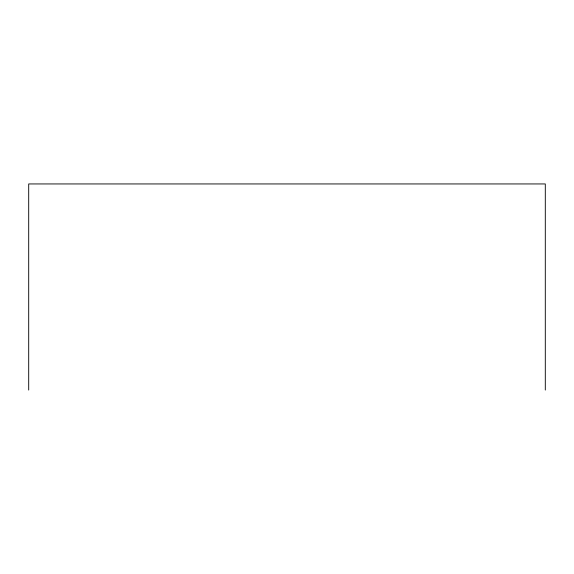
<?xml version="1.0" encoding="UTF-8"?>
<svg xmlns="http://www.w3.org/2000/svg" width="574" height="574" viewBox="0 0 574 574"><rect width="100%" height="100%" fill="white"/><g stroke="black" fill="none" stroke-linecap="round" stroke-linejoin="round"><path stroke-width="0.86" d="M545.3 390.055L545.3 183.945L28.7 183.945L28.7 390.055"/></g></svg>
